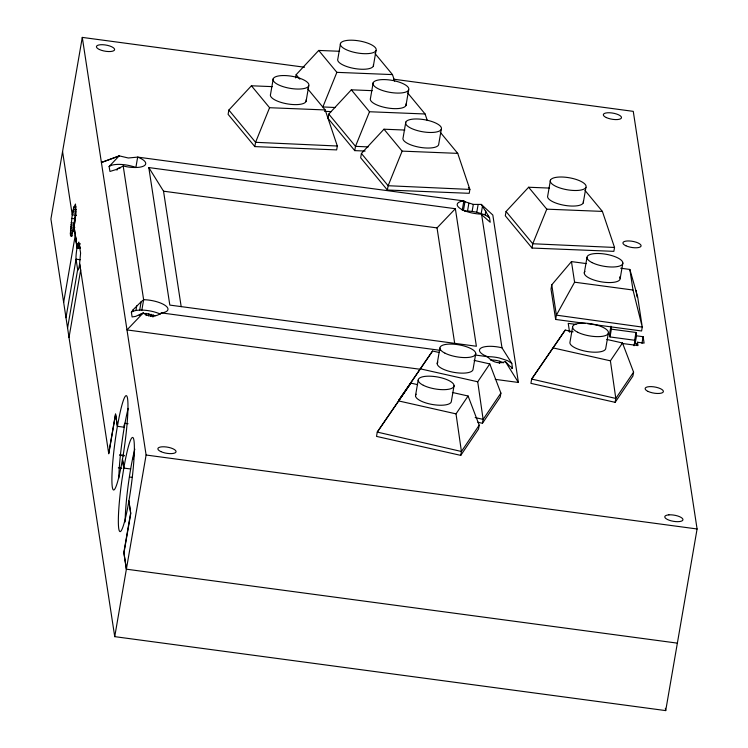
<?xml version="1.0" encoding="UTF-8"?>
<svg xmlns="http://www.w3.org/2000/svg" width="748" height="748" viewBox="0 0 748 748"><rect width="100%" height="100%" fill="white"/><g stroke="black" fill="none" stroke-linecap="round" stroke-linejoin="round"><path stroke-width="1.12" d="M70.368 233.535L72.219 214.723L73.678 207.748L75.464 204.045C76.483 214.807 74.697 226.148 71.312 236.396L70.508 235.573L70.368 233.535L72.434 233.815M108.722 453.325L115.538 413.887L117.436 426.313A47.517 4.993 -82.4 0 1 127.581 398.712A47.517 4.993 -82.4 0 1 122.485 459.337L123.822 468.08L121.915 480.057A47.517 4.993 -82.4 0 0 122.13 528.986A47.517 4.993 -82.4 0 0 134.313 451.586A47.517 4.993 -82.4 0 0 123.822 468.08L130.666 468.996M304.529 67.236L82.289 37.4L50.911 219.024L114.734 636.642L665.711 710.6L697.089 528.976L633.266 111.359L393.663 79.195M63.645 302.435L75.305 234.975L76.988 248.037A8.733 0.916 -82.4 0 0 76.053 259.182L65.974 317.732M67.554 328.166L77.652 269.617A8.733 0.916 -82.4 0 0 79.512 264.549L80.597 253.02L78.839 242.071L77.203 247.251L73.996 226.326L77.053 247.644L80.176 248.065M68.994 337.582L80.653 270.112L79.578 264.156M131.386 312.234L132.976 311.252L133.256 309.588L141.138 301.771L143.635 299.752L145.869 299.789A18.167 6.096 9.8 0 1 165.813 305.895A18.167 6.096 9.8 0 1 162.4 312.804L161.372 312.898C156.323 317.161 148.272 317.236 143.27 312.898L135.725 316.367L132.106 316.937L131.386 312.234L133.256 309.588M132.976 311.252L135.921 310.448L136.716 305.839M135.921 310.448L139.708 310.083L141.138 301.771M141.849 310.13L143.635 299.752L123.196 165.981L126.73 166.757A18.167 6.096 9.8 0 0 144.813 165.308A18.167 6.096 9.8 0 0 137.669 157.108L128.301 157.996L119.175 155.846L101.401 162.494L119.428 155.958M146.084 315.544L146.44 313.468L155.079 315.778M148.45 315.843L148.815 313.767M150.787 316.357L151.143 314.282M152.919 317.04L153.284 314.964M133.107 459.45L133.901 454.877M114.734 636.642L146.103 455.018L82.289 37.4M272.272 86.628L251.421 85.786L228.86 110.05L228.112 114.341L254.834 146.599L336.656 149.899L337.329 146.01L325.184 109.947L307.755 88.909M254.834 146.599L255.573 142.307L269.579 107.712L251.421 85.786M273.244 78.708L270.552 94.276A18.167 6.096 9.8 0 0 288.074 104.009A18.167 6.096 9.8 0 0 306.11 99.867M295.591 77.914L296.152 74.688L318.723 50.434L339.564 51.275M306.054 101.466L308.737 85.898A18.167 6.096 9.8 0 0 284.343 75.548A18.167 6.096 9.8 0 0 279.892 85.459A18.167 6.096 9.8 0 0 308.737 85.898M340.536 43.347L337.844 58.914A18.167 6.096 9.8 0 0 355.365 68.657A18.167 6.096 9.8 0 0 373.402 64.506M372.195 90.667L351.345 89.825L328.774 114.079L328.035 118.371L354.758 150.629L365.127 151.049M354.758 150.629L355.496 146.337L369.503 111.742L351.345 89.825M373.346 66.114L376.029 50.546A18.167 6.096 9.8 0 0 351.635 40.196A18.167 6.096 9.8 0 0 347.184 50.097A18.167 6.096 9.8 0 0 376.029 50.546M373.168 82.738L370.475 98.306A18.167 6.096 9.8 0 0 387.988 108.039A18.167 6.096 9.8 0 0 406.033 103.897M404.827 130.049L383.976 129.208L361.406 153.471L360.667 157.763L387.38 190.02L469.211 193.321L469.884 189.431L457.729 153.368L440.301 132.331M387.38 190.02L388.128 185.719L402.134 151.124L383.976 129.208M405.968 105.496L408.66 89.928A18.167 6.096 9.8 0 0 384.266 79.587A18.167 6.096 9.8 0 0 379.816 89.489A18.167 6.096 9.8 0 0 408.66 89.928M405.79 122.13L403.107 137.697A18.167 6.096 9.8 0 0 418.282 147.01A18.167 6.096 9.8 0 0 438.599 144.888L441.292 129.32A18.167 6.096 9.8 0 0 416.898 118.969A18.167 6.096 9.8 0 0 412.438 128.88A18.167 6.096 9.8 0 0 441.292 129.32M415.505 395.692L418.197 380.115M462.245 210.263L463.854 200.922L137.669 157.108L135.874 167.487A18.167 6.096 9.8 0 0 111.031 165.448L109.105 166.524L109.965 171.451L117.081 169.244L123.196 165.981M463.517 210.066L464.957 201.717L463.854 200.922L461.619 201.259A18.167 6.096 9.8 0 0 460.244 208.552A18.167 6.096 9.8 0 0 480.936 214.106L490.22 222.259L489.519 217.687L481.319 204.41L473.325 204.4L464.957 201.717M437.206 363.593L439.899 348.026M464.386 211.086L467.528 211.03L468.846 203.381M467.528 211.03L472.119 211.413L473.325 204.4M489.519 217.687L485.125 214.91L476.794 212.226L478.094 204.7M481.226 213.423L482.497 206.074M454.055 385.725L451.371 401.293A18.167 6.096 9.8 0 1 430.913 404.219A18.167 6.096 9.8 0 1 416.169 394.196M485.125 214.91L485.789 211.095M488.22 216.593L488.407 215.508M475.765 353.626L473.073 369.194A18.167 6.096 9.8 0 1 452.615 372.121A18.167 6.096 9.8 0 1 437.87 362.097M417.599 384.631L410.867 383.107L377.263 432.092L376.524 436.393L460.749 455.373L461.423 451.483L456.018 413.868L468.089 396.01L452.381 392.466M549.471 188.085L528.621 187.243L506.059 211.497L505.311 215.789L532.034 248.046L613.856 251.347L614.529 247.457L602.383 211.404L584.945 190.357M468.089 396.01L479.197 425.201L478.524 429.09L460.749 455.373M477.897 422.255L482.451 423.284L483.124 419.385L477.72 381.779L489.79 363.921L474.082 360.377M499.365 363.35L499.72 361.275A9.219 3.095 9.8 0 0 490.632 360.05M489.79 363.921L500.898 393.102L500.225 397.001L482.451 423.284M532.034 248.046L532.772 243.755L546.779 209.16L528.621 187.243M550.444 180.156L547.751 195.724A18.167 6.096 9.8 0 0 565.273 205.457A18.167 6.096 9.8 0 0 583.309 201.315M586.339 263.595L571.453 261.604L551.762 284.848L551.014 289.149L555.652 319.452L585.45 323.445M555.652 319.452L556.39 315.151L551.762 284.848M583.253 202.914L585.936 187.346A18.167 6.096 9.8 0 0 561.542 177.005A18.167 6.096 9.8 0 0 557.092 186.907A18.167 6.096 9.8 0 0 585.936 187.346M572.594 327.082L569.901 342.649A18.167 6.096 9.8 0 0 587.648 351.597A18.167 6.096 9.8 0 0 605.768 348.25L608.451 332.682M584.291 273.011L586.984 257.443M610.022 336.946L611.368 329.157L610.92 326.203L609.573 333.982L610.022 336.946L634.65 340.256L635.164 343.603L637.371 343.902M620.157 278.621L622.85 263.053M573.108 331.841L565.254 330.074L531.66 379.058L530.921 383.35L615.146 402.331L615.81 398.441L610.405 360.826L622.486 342.967L606.778 339.433M634.65 340.256L635.996 332.467L611.368 329.157M634.033 345.763L635.005 340.125M635.164 343.603L636.511 335.815L635.996 332.467M636.913 345.567L637.492 342.229L644.103 343.117L643.121 336.703L636.511 335.815M622.486 342.967L633.584 372.158L632.911 376.048L615.146 402.331M641.971 343.379L643.121 336.703M318.723 50.434L336.871 72.35L322.865 106.945L335.534 107.525M571.453 261.604L574.595 282.192L556.39 315.151L642.27 327.091L641.597 330.981L587.741 323.753M139.175 315.235L142.223 313.543L146.44 313.468M479.197 425.201L461.423 451.483L377.263 432.092L410.867 383.107M432.568 351.018L398.974 400.002L432.568 351.018L439.3 352.532M500.898 393.102L483.124 419.385L475.167 417.552M633.584 372.158L615.81 398.441L531.66 379.058L565.254 330.074M109.105 166.524L119.175 155.846M143.27 312.898L126.992 329.924L419.974 369.25M454.691 343.379L437.038 227.897L455.364 208.72L148.805 167.571L169.824 305.091L476.383 346.249L455.364 208.72M511.595 368.68L512.483 367.941L511.782 363.369L501.992 347.829L481.553 214.096M512.483 367.941L509.575 365.959L505.321 361.49C499.299 364.491 491.576 361.957 487.668 356.703L485.415 355.824A18.167 6.096 9.8 0 1 481.403 347.82A18.167 6.096 9.8 0 1 501.095 347.586L501.992 347.829M120.437 167.804L118.764 168.132A9.219 3.095 9.8 0 0 116.978 170.179M139.708 310.083L144.074 310.177A18.167 6.096 9.8 0 1 160.437 314.141M336.871 72.35L392.476 74.594L394.682 81.149M269.579 107.712L325.184 109.947M369.503 111.742L425.098 113.986L427.314 120.54M324.436 111.33L331.345 111.611M402.134 151.124L457.729 153.368M546.779 209.16L602.383 211.404M368.166 146.907L355.496 146.337L328.774 114.079M337.329 146.01L255.573 142.307L228.86 110.05M614.529 247.457L532.772 243.755L506.059 211.497M148.805 167.571L163.532 191.189L437.038 227.897M620.69 268.214L629.853 269.439L637.642 296.788L642.27 327.091L633.004 290.028L629.853 269.439M72.584 212.815L75.679 213.227M574.595 282.192L633.004 290.028M78.082 243.343L80.148 243.624M77.904 244.007L79.961 244.287M77.708 244.783L79.774 245.064M77.521 245.662L79.578 245.942M77.325 246.625L80.419 247.036M77.156 247.242L80.298 247.663M76.988 248.037L80.111 248.458M576.016 324.417L568.228 323.37L569.565 332.112M80.214 259.734L76.053 259.182L77.652 269.617M569.106 331.458L571.332 331.757M621.84 343.407L637.997 345.576L637.492 342.229M161.372 312.898L440.226 350.335M474.943 354.991L487.668 356.703M495.241 379.358L518.401 382.462L492.82 215.031L481.319 204.41M124.757 423.284L128.048 423.723M79.681 263.735L108.759 453.802L115.566 414.364L117.389 426.313L124.28 427.23L123.953 425.06M146.103 455.018L697.089 528.976M119.717 454.793L124.112 455.392M119.932 455.298L124.215 455.878M118.334 467.827L121.802 468.295M128.852 501.095L130.648 513.035L123.831 552.473L126.384 569.181L677.37 643.14M74.024 206.607L76.09 206.887M73.678 207.748L75.744 208.028M73.304 209.328L76.418 209.749M72.939 210.908L76.044 211.329M76.352 215.284L72.219 214.723L62.57 151.564M71.64 218.407L74.744 218.827M71.079 222.736L74.183 223.156M70.873 224.811L73.987 225.232M70.667 226.887L74.8 227.448M70.546 228.729L73.641 229.15M70.424 230.571L73.519 230.992M70.396 232.048L72.463 232.329M70.508 235.573L72.575 235.854M472.119 211.413L476.794 212.226M553.183 347.932L610.405 360.826M420.488 368.876L477.72 381.779M398.787 400.965L456.018 413.868M499.72 361.275L501.684 362.032A9.219 3.095 9.8 0 1 503.226 362.892M511.782 363.369L507.583 360.676L499.299 357.965A18.167 6.096 9.8 0 0 486.808 356.712M375.047 53.557L392.476 74.594M407.669 92.939L425.098 113.986M468.398 187.636L469.884 189.431L388.128 185.719L361.406 153.471M296.152 74.688L299.864 79.176M505.321 361.49L518.401 382.462M636.052 290.476L637.034 296.891M665.365 708.291L665.711 710.6M163.532 191.189L181.184 306.661M128.871 501.095L130.769 513.53L123.953 552.968L126.384 569.181M123.775 468.07L122.438 459.328A47.517 4.993 -82.4 0 1 112.293 486.929A47.517 4.993 -82.4 0 1 117.389 426.313M118.801 478.178A47.517 4.993 -82.4 0 1 128.17 408.38M125.159 521.973A47.517 4.993 -82.4 0 1 134.808 449.155M132.19 477.28A8.387 2.814 9.8 0 1 130.059 477.093M74.295 228.262A9.78 1.029 -82.4 0 1 74.333 226.541M74.473 224.391A9.78 1.029 -82.4 0 1 75.857 214.741M73.594 231.646A13.978 1.468 -82.4 0 1 75.81 212.32M619.596 276.928A18.167 6.096 9.8 0 1 602.037 281.959A18.167 6.096 9.8 0 1 584.955 271.515M668.89 514.858L667.085 515.12A9.219 3.095 9.8 0 0 671.208 520.842A9.219 3.095 9.8 0 0 682.877 519.177A9.219 3.095 9.8 0 0 668.89 514.858M99.428 49.527A9.219 3.095 9.8 0 0 114.425 50.135A9.219 3.095 9.8 0 0 102.691 44.712A9.219 3.095 9.8 0 0 99.428 49.527M606.329 117.576A9.219 3.095 9.8 0 0 621.317 118.175A9.219 3.095 9.8 0 0 609.583 112.761A9.219 3.095 9.8 0 0 606.329 117.576M625.926 245.774A9.219 3.095 9.8 0 0 640.914 246.373A9.219 3.095 9.8 0 0 629.18 240.959A9.219 3.095 9.8 0 0 625.926 245.774M648.161 391.456A9.257 3.104 9.8 0 0 663.205 392.064A9.257 3.104 9.8 0 0 651.433 386.623A9.257 3.104 9.8 0 0 648.161 391.456M160.876 451.605A9.219 3.095 9.8 0 0 175.864 452.213A9.219 3.095 9.8 0 0 164.13 446.79A9.219 3.095 9.8 0 0 160.876 451.605M592.107 262.613A18.167 6.096 9.8 0 0 622.186 264.549A18.167 6.096 9.8 0 0 600.448 253.581A18.167 6.096 9.8 0 0 592.107 262.613M423.321 385.285A18.167 6.096 9.8 0 0 453.4 387.221A18.167 6.096 9.8 0 0 431.661 376.263A18.167 6.096 9.8 0 0 423.321 385.285M445.023 353.187A18.167 6.096 9.8 0 0 475.102 355.122A18.167 6.096 9.8 0 0 453.372 344.164A18.167 6.096 9.8 0 0 445.023 353.187M577.708 332.243A18.167 6.096 9.8 0 0 607.797 334.178A18.167 6.096 9.8 0 0 586.058 323.22A18.167 6.096 9.8 0 0 577.708 332.243"/></g></svg>
